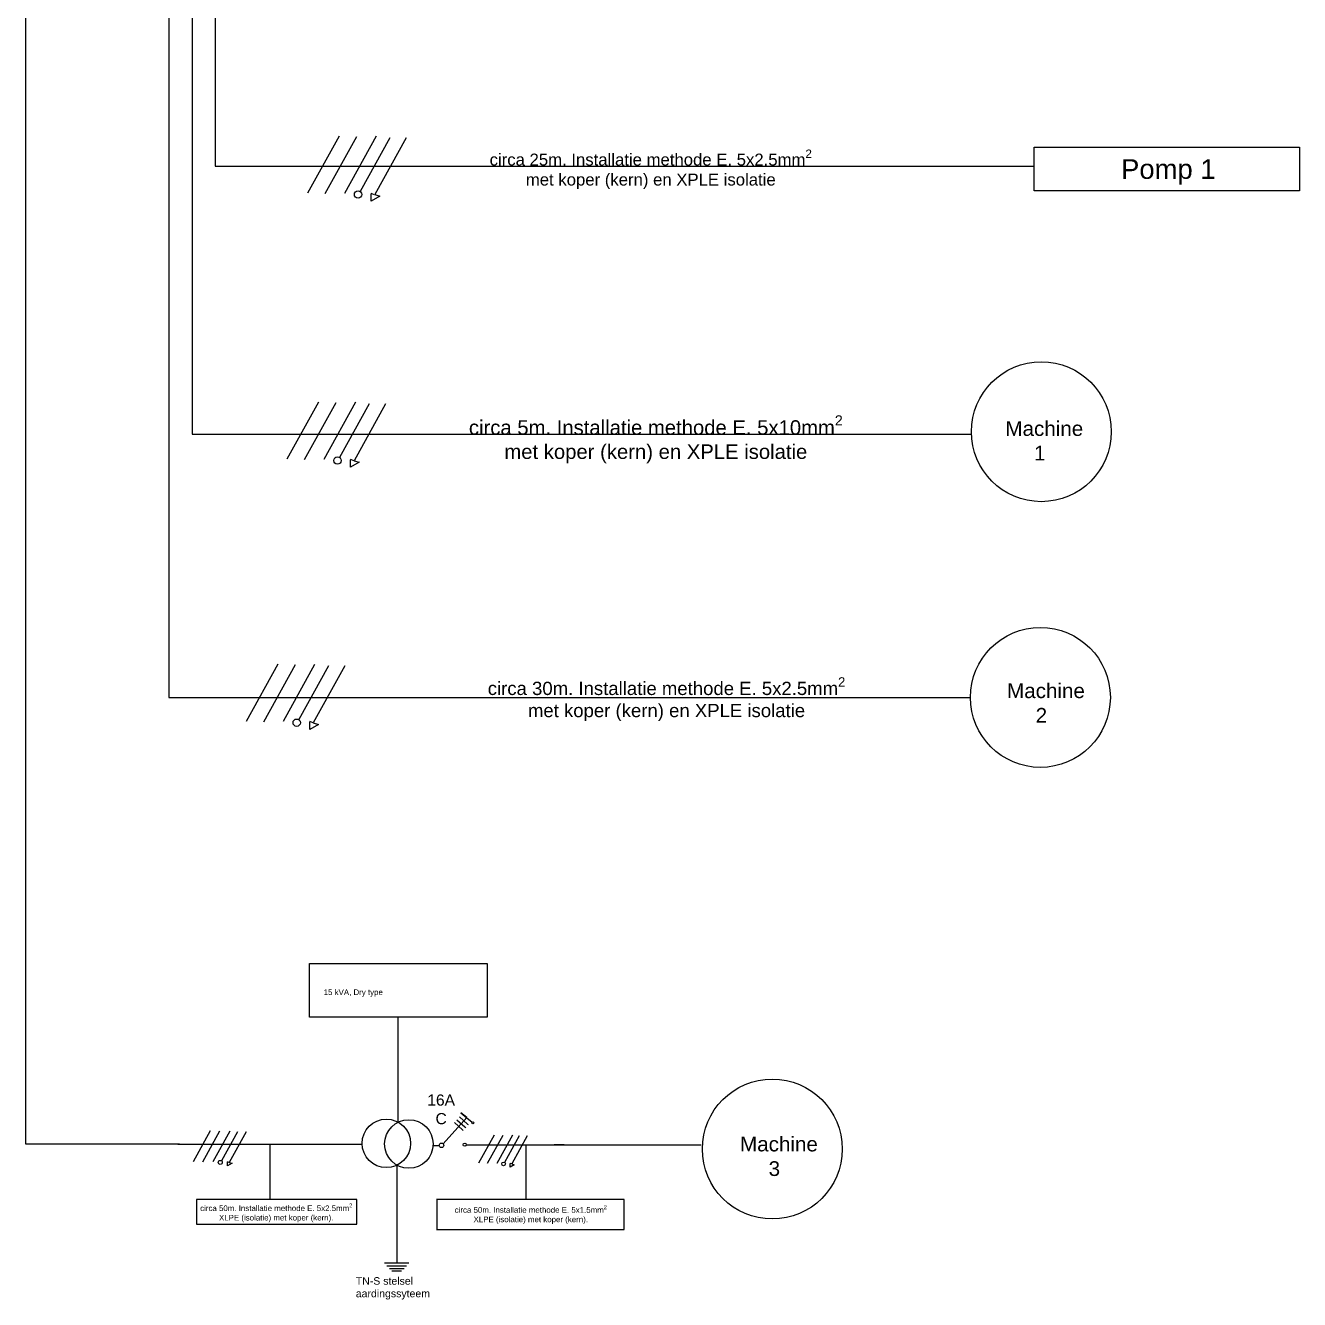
# Model space of a CAD drawing. Header units: inches. Extents: x 622 to 1689, y 364 to 1090.
# Drawn here: x 870.1 to 1129.5, y 364.4 to 623.8 of the extents above; entities that cross this region are included whole.
import ezdxf

# ---------------------------------------------------------------- set-up
doc = ezdxf.new("R2010")
doc.units = ezdxf.units.IN
doc.header["$MEASUREMENT"] = 0
doc.linetypes.add('ACAD_ISO02W100', pattern=[15, 12, -3])
for name, color, linetype in [('AARDING', 90, 'Continuous'), ('schakelkast stippel', 7, 'ACAD_ISO02W100'), ('subpaneel kasten', 7, 'Continuous')]:
    doc.layers.add(name, color=color, linetype=linetype)
doc.styles.get("Standard").update_dxf_attribs({"font": 'arial.ttf'})

msp = doc.modelspace()

# ---------------------------------------------------------------- linework, layer by layer
at = {"linetype": 'Continuous'}
for p, q in [((908.73, 835.34), (908.73, 595.22)), ((904.04, 827.99), (904.04, 540.62)), ((899.33, 820.24), (899.33, 487.01)), ((870.12, 775.83), (870.12, 396.14)), ((908.73, 595.22), (1075.51, 595.22)), ((904.04, 540.62), (1062.72, 540.62)), ((899.33, 487.01), (1062.52, 487.01)), ((946, 400.52), (946, 421.91)), ((870.12, 396.14), (901.45, 396.14)), ((979.78, 395.91), (1007.71, 395.91))]:
    msp.add_line(p, q, dxfattribs=at)
for p, q in [((933.96, 601.32), (927.52, 589.66)), ((937.53, 601.19), (931.09, 589.53)), ((941.49, 601.27), (935.04, 589.61)), ((944.3, 600.99), (938.24, 590.03)), ((947.63, 600.99), (941.22, 589.39)), ((941.21, 589.38), (940.52, 589.61)), ((940.52, 588.04), (940.52, 589.58)), ((942.29, 589.07), (940.52, 588.04)), ((941.22, 589.39), (942.29, 589.07)), ((929.76, 547.16), (923.31, 535.5)), ((933.33, 547.03), (926.88, 535.37)), ((937.28, 547.11), (930.84, 535.45)), ((940.09, 546.82), (934.04, 535.87)), ((943.43, 546.82), (937.01, 535.22)), ((937.01, 535.21), (936.32, 535.45)), ((936.32, 533.88), (936.32, 535.41)), ((938.09, 534.9), (936.32, 533.88)), ((937.01, 535.22), (938.09, 534.9)), ((921.47, 493.79), (915.02, 482.13)), ((925.04, 493.66), (918.59, 482)), ((928.99, 493.74), (922.55, 482.08)), ((931.8, 493.45), (925.74, 482.5)), ((935.14, 493.45), (928.72, 481.85)), ((928.71, 481.84), (928.02, 482.08)), ((928.03, 480.51), (928.03, 482.04)), ((929.8, 481.53), (928.03, 480.51)), ((928.72, 481.85), (929.8, 481.53)), ((959.96, 401.46), (958.78, 402.43)), ((958.78, 402.43), (960, 401.43)), ((955.15, 396.13), (959.96, 401.45)), ((957.46, 400.43), (959.09, 398.99)), ((957.97, 401.02), (959.6, 399.58)), ((959.37, 400.81), (958.48, 401.6)), ((958.48, 401.6), (960.11, 400.15)), ((959.6, 399.58), (959.75, 399.45)), ((960, 401.43), (961.06, 400.53)), ((960.11, 400.15), (960.26, 400.03)), ((907.71, 398.74), (904.24, 392.48)), ((909.62, 398.67), (906.16, 392.41)), ((911.75, 398.72), (908.29, 392.45)), ((913.26, 398.56), (910, 392.68)), ((915.05, 398.56), (911.6, 392.33)), ((959.09, 398.99), (959.24, 398.86)), ((965.54, 397.91), (962.36, 392.16)), ((967.3, 397.84), (964.12, 392.1)), ((969.25, 397.88), (966.07, 392.14)), ((970.64, 397.74), (967.65, 392.34)), ((972.28, 397.74), (969.12, 392.02)), ((901.14, 396.06), (902.67, 396.06)), ((902.64, 396.03), (938.66, 396.03)), ((953.11, 395.77), (954.34, 395.77)), ((959.84, 395.91), (979.78, 395.91)), ((972.02, 395.84), (972.02, 384.77)), ((911.6, 392.33), (911.23, 392.45)), ((911.23, 391.61), (911.23, 392.43)), ((912.18, 392.16), (911.23, 391.61)), ((911.6, 392.33), (912.18, 392.16)), ((969.11, 392.02), (968.77, 392.14)), ((968.77, 391.36), (968.77, 392.12)), ((969.65, 391.86), (968.77, 391.36)), ((969.12, 392.02), (969.65, 391.86)), ((919.94, 384.77), (904.94, 384.77)), ((904.94, 384.77), (904.94, 379.77)), ((937.57, 384.77), (919.94, 384.77)), ((937.57, 379.77), (937.57, 384.77)), ((972.02, 384.77), (953.82, 384.77)), ((953.86, 384.81), (953.86, 378.74)), ((991.99, 384.77), (972.02, 384.77)), ((991.99, 378.7), (991.99, 384.77)), ((904.94, 379.77), (937.57, 379.77)), ((953.82, 378.7), (991.99, 378.7))]:
    msp.add_line(p, q)
for points in [[(1075.51, 599.08), (1129.52, 599.08), (1129.52, 590.17), (1075.51, 590.17)], [(927.97, 432.86), (964.14, 432.86), (964.14, 421.91), (927.97, 421.91)]]:
    msp.add_lwpolyline(points, close=True, dxfattribs=at)
for centre, radius in [((937.83, 589.41), 0.748), ((933.63, 535.24), 0.748), ((925.34, 481.87), 0.748), ((943.6, 396.21), 4.94), ((948.18, 396.08), 4.94), ((961.2, 400.4), 0.191), ((954.81, 395.81), 0.466), ((959.55, 395.93), 0.315), ((909.78, 392.34), 0.402), ((967.45, 392.03), 0.369)]:
    msp.add_circle(centre, radius)
for centre in [(1076.95, 541.11), (1076.76, 487.01), (1022.17, 395.05)]:
    msp.add_circle(centre, 14.24, dxfattribs=at)
at = {"layer": 'AARDING'}
for p, q in [((945.7, 391.9), (945.7, 371.9)), ((943.19, 371.9), (948.19, 371.9)), ((943.7, 371.29), (947.7, 371.29)), ((944.2, 370.71), (947.2, 370.71)), ((944.7, 370.25), (946.7, 370.25))]:
    msp.add_line(p, q, dxfattribs=at)
at = {"layer": 'schakelkast stippel'}
msp.add_line((919.94, 384.77), (919.94, 396.03), dxfattribs=at)
at = {"layer": 'subpaneel kasten'}
msp.add_line((979.78, 395.91), (977.77, 395.91), dxfattribs=at)

# ---------------------------------------------------------------- texts
at = {"linetype": 'Continuous', "attachment_point": 1}
for s, width, insert, char_height in [('Pomp 1', 55.1625, (1093.18, 596.6), 4), ('Machine \\P     1', 7.9554, (1069.64, 543.26), 3), ('Machine \\P     2', 7.9554, (1069.98, 489.87), 3), ('15 kVA, Dry type', 23.2265, (930.83, 427.56), 1.15), ('Machine \\P     3', 7.9554, (1015.61, 397.57), 3)]:
    msp.add_mtext_dynamic_manual_height_columns(s, width=width, gutter_width=1, heights=[0], dxfattribs=dict(at, insert=insert, char_height=char_height))
at = {"insert": (937.37, 368.96), "char_height": 1.5324, "attachment_point": 1}
msp.add_mtext_dynamic_manual_height_columns('TN-S stelsel aardingssyteem', width=16.6363, gutter_width=1.33, heights=[0], dxfattribs=at)
at = {"layer": 'schakelkast stippel', "attachment_point": 5}
for s, width, gutter_width, heights, insert, char_height in [('\\A1;circa 25m. Installatie methode E. 5x2.5mm{\\H0.7x;\\S2^ ;}\\Pmet koper (kern) en XPLE isolatie', 98.4535, 12.1, [17.93], (997.43, 594.54), 2.4359), ('\\A1;circa 5m. Installatie methode E. 5x10mm{\\H0.7x;\\S2^ ;}\\Pmet koper (kern) en XPLE isolatie', 119.3627, 14.67, [21.73], (998.46, 539.57), 2.9532), ('\\A1;circa 30m. Installatie methode E. 5x2.5mm{\\H0.7x;\\S2^ ;}\\Pmet koper (kern) en XPLE isolatie', 109.2186, 13.43, [19.89], (1000.64, 486.65), 2.7023), ('16A\\PC', 10.4556, 11.29, [8.93], (954.75, 403.12), 2.272), ('\\A1;circa 50m. Installatie methode E. 5x2.5mm{\\H0.7x;\\S2^ ;}\\PXLPE (isolatie) met koper (kern). ', 46.4801, 5.71, [8.46], (921.17, 382.06), 1.15), ('\\A1;circa 50m. Installatie methode E. 5x1.5mm{\\H0.7x;\\S2^ ;}\\PXLPE (isolatie) met koper (kern).  ', 46.4801, 5.71, [8.46], (973, 381.71), 1.15)]:
    msp.add_mtext_dynamic_manual_height_columns(s, width=width, gutter_width=gutter_width, heights=heights, dxfattribs=dict(at, insert=insert, char_height=char_height))

doc.saveas('drawing.dxf')
